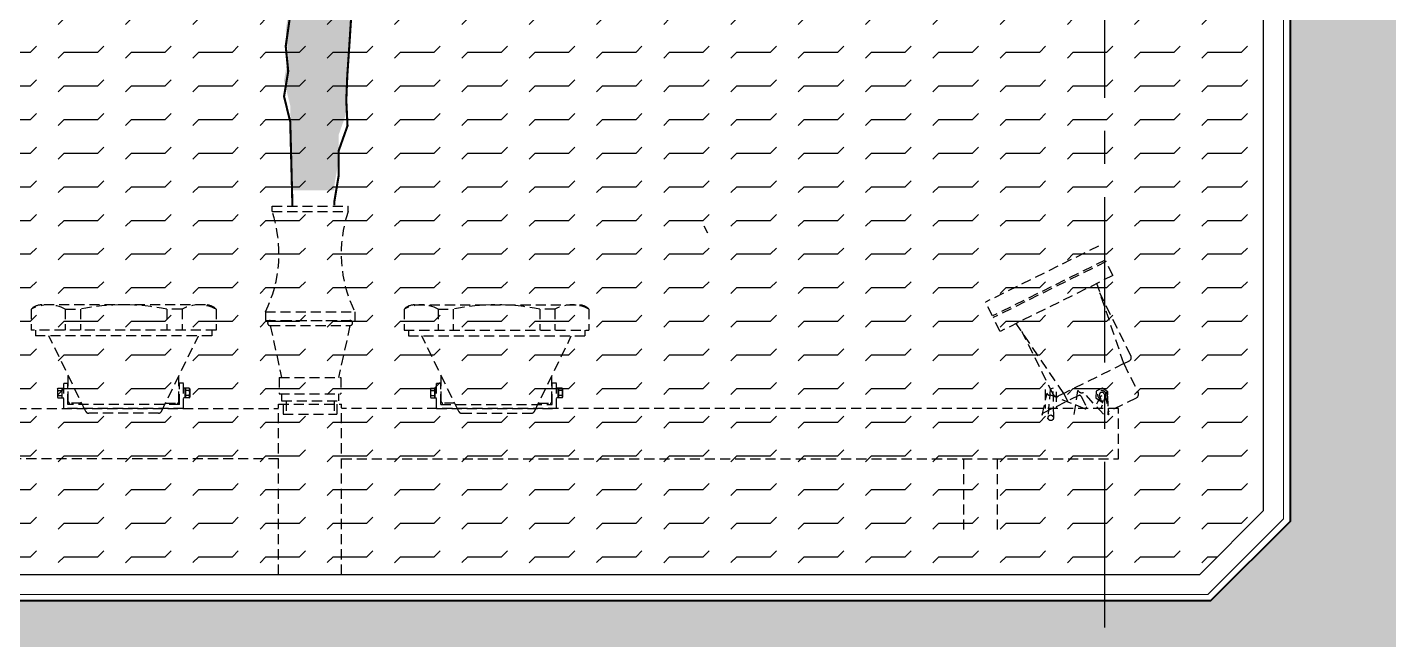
# Model space of a CAD drawing. Header units: inches. Extents: x 50027 to 54188, y -4291 to 1318.
# Drawn here: x 51648.9 to 51700.3, y -117.2 to -94.1 of the extents above; entities that cross this region are included whole.
import ezdxf

# ---------------------------------------------------------------- set-up
doc = ezdxf.new("R2010")
doc.units = ezdxf.units.IN
doc.linetypes.add('CENTER', pattern=[2, 1.25, -0.25, 0.25, -0.25])
doc.linetypes.add('HIDDEN', pattern=[9.525, 6.35, -3.175])
for name, color, linetype, lineweight in [('06--LINE-1', 9, 'Continuous', 18), ('E--CONCRETE-4', 6, 'Continuous', 40), ('E--CONCRETE-SHADE', 253, 'Continuous', 25)]:
    doc.layers.add(name, color=color, linetype=linetype, lineweight=lineweight)
doc.layers.add('ACQUA', color=7, linetype='Continuous', true_color=0x76b1f9)
for name, color, linetype in [('IMPIANTO', 155, 'Continuous'), ('PROIETTORI', 175, 'Continuous'), ('ROAD CL', 251, 'CENTER'), ('water hatch', 121, 'Continuous')]:
    doc.layers.add(name, color=color, linetype=linetype)

# ---------------------------------------------------------------- blocks, each defined once
blk = doc.blocks.new('FOUNTAIN')
at = {"layer": 'ACQUA'}
h = blk.add_hatch(color=152, dxfattribs=at)
h.set_gradient(color1=(17, 92, 212), rotation=90, one_color=1, tint=1)
h.paths.add_polyline_path([(613.01, 1197.14), (613.01, 1212.97), (607.73, 1228.79), (607.73, 1244.62), (602.45, 1260.45), (602.45, 1276.28), (597.17, 1292.1), (594.53, 1307.93), (591.89, 1323.76), (602.45, 1339.59), (599.81, 1355.42), (591.89, 1371.24), (581.33, 1387.07), (581.33, 1402.9), (576.05, 1418.73), (576.05, 1434.56), (573.4, 1450.38), (573.4, 1466.21), (568.12, 1482.04), (562.84, 1497.87), (554.92, 1513.7), (539.08, 1516.33), (528.52, 1532.16), (512.68, 1526.89), (502.12, 1511.06), (486.27, 1503.14), (475.71, 1487.32), (470.43, 1455.66), (467.79, 1439.83), (465.15, 1424), (462.51, 1408.18), (459.87, 1392.35), (459.87, 1344.86), (451.95, 1329.04), (446.67, 1313.21), (449.31, 1297.38), (462.51, 1281.55), (467.79, 1263.09), (462.51, 1231.43), (457.23, 1215.6), (451.95, 1199.78), (446.67, 1183.95), (454.59, 1168.12), (457.23, 1152.29), (462.51, 1136.46), (475.71, 1120.64), (486.27, 1104.81), (478.35, 1088.98), (467.79, 1073.15), (467.79, 1041.5), (480.99, 1025.67), (494.19, 1009.84), (491.55, 994.01), (488.91, 978.18), (488.91, 962.36), (491.55, 946.53), (494.19, 930.7), (494.19, 896.41), (491.55, 880.58), (491.55, 864.75), (494.19, 848.92), (504.76, 833.1), (504.76, 817.27), (491.55, 801.44), (491.55, 753.96), (488.91, 738.13), (480.99, 722.3), (480.99, 706.47), (486.27, 690.64), (494.19, 674.82), (510.04, 664.26), (517.96, 648.44), (517.96, 632.61), (515.32, 616.78), (515.32, 585.12), (517.96, 569.3), (517.96, 553.47), (515.32, 535), (515.32, 405.74), (512.68, 389.91), (505.82, 342.43), (507.4, 326.6), (504.76, 310.77), (508.66, 294.95), (510.04, 241.72), (536.44, 241.72), (536.44, 244.82), (539.08, 260.65), (539.08, 276.66), (539.14, 276.66), (544.7, 292.31), (543.93, 308.37), (544.56, 323.96), (545.82, 342.43), (547, 360.9), (549.64, 376.72), (549.64, 455.86), (544.36, 471.69), (539.08, 487.52), (539.08, 519.17), (544.36, 535), (552.28, 550.83), (552.28, 585.12), (547, 600.95), (547, 648.44), (560.2, 664.26), (560.2, 680.09), (557.56, 698.56), (557.56, 764.51), (552.28, 780.34), (557.56, 796.16), (562.84, 811.99), (547, 822.54), (544.36, 841.01), (544.36, 872.66), (557.56, 888.49), (557.56, 904.32), (573.4, 896.41), (578.69, 880.58), (573.4, 864.75), (581.33, 848.92), (594.53, 864.75), (599.81, 880.58), (599.81, 896.41), (591.89, 912.23), (586.61, 928.06), (591.89, 943.89), (594.53, 959.72), (597.17, 975.55), (597.17, 991.37), (583.97, 1007.2), (591.89, 1023.03), (586.61, 1038.86), (586.61, 1054.69), (594.53, 1070.51), (610.37, 1086.34), (605.09, 1102.17), (602.45, 1118), (602.45, 1133.83), (591.89, 1149.65), (591.89, 1165.48)])
h.paths.add_polyline_path([(493.99, 1088.79), (499.42, 1086.08), (499.42, 1080.67), (498.33, 1075.25), (498.33, 1057.92), (496.16, 1052.5), (490.74, 1054.67), (488.03, 1060.08), (486.41, 1065.5), (485.86, 1070.92), (485.86, 1076.33), (487.49, 1082.29), (492.49, 1089.16)], flags=16)
h.paths.add_polyline_path([(565.41, 978.48), (569.1, 972.95), (569.71, 967.42), (569.71, 961.28), (568.48, 955.75), (566.02, 949.6), (566.02, 944.07), (566.64, 938.54), (565.41, 933.01), (562.95, 927.48), (557.41, 926.86), (557.41, 954.52), (554.95, 960.05), (553.11, 966.19), (553.11, 971.72), (554.34, 977.25), (559.5, 980.7)], flags=16)
h.paths.add_polyline_path([(516.2, 771.53), (516.83, 769.65), (516.83, 767.77), (518.08, 765.88), (519.97, 763.06), (519.97, 753.96), (518.71, 752.08), (518.71, 745.81), (517.45, 743.3), (516.2, 740.79), (514.31, 738.9), (512.43, 738.9), (511.8, 740.79), (510.55, 742.67), (509.92, 745.18), (509.92, 747.06), (509.29, 748.94), (508.66, 750.83), (508.66, 760.24), (509.29, 762.12), (509.29, 765.88), (509.29, 767.77), (510.55, 769.65), (513.37, 771.53)], flags=16)
at = {"layer": 'ACQUA', "linetype": 'Continuous', "const_width": 1.32, "elevation": -1.13}
for points in [[(510.04, 231.72), (508.66, 284.95), (504.76, 300.77), (507.4, 316.6), (505.82, 332.43), (512.68, 379.91)], [(547, 350.9), (545.82, 332.43), (544.56, 313.96), (543.93, 298.37), (544.7, 282.31), (539.08, 266.48), (539.08, 250.65), (536.44, 234.82), (536.44, 232.19)]]:
    blk.add_lwpolyline(points, dxfattribs=at)
at = {"layer": 'IMPIANTO', "linetype": 'ByBlock'}
for p, q in [((497.28, 231.72, -1.13), (545.03, 231.72, -1.13)), ((497.28, 228.41, -1.13), (497.28, 231.72, -1.13)), ((545.03, 228.41, -1.13), (545.03, 231.72, -1.13)), ((497.28, 228.41, -1.13), (545.03, 228.41, -1.13)), ((493.05, 165.3, -1.13), (549.26, 165.3, -1.13)), ((493.05, 165.3, -1.13), (493.05, 159.83, -1.13)), ((549.26, 165.3, -1.13), (549.26, 159.83, -1.13)), ((493.05, 159.83, -1.13), (549.26, 159.83, -1.13)), ((496.06, 156.6, -1.13), (546.25, 156.6, -1.13)), ((496.06, 156.6, -1.13), (503.25, 123.93, -1.13)), ((503.25, 159.83, -1.13), (546.25, 159.83, -1.13)), ((546.25, 156.6, -1.13), (539.06, 123.93, -1.13)), ((501.75, 123.93, -1.13), (540.55, 123.93, -1.13)), ((501.75, 123.93, -1.13), (501.75, 113.74, -1.13)), ((540.55, 123.93, -1.13), (540.55, 113.74, -1.13)), ((501.75, 113.74, -1.13), (540.55, 113.74, -1.13)), ((503.25, 113.74, -1.13), (503.25, 109.27, -1.13)), ((539.06, 113.74, -1.13), (539.06, 109.27, -1.13)), ((501.33, 107.08, -1.13), (540.97, 107.08, -1.13)), ((501.33, 0, -1.13), (501.33, 107.08, -1.13)), ((503.25, 109.27, -1.13), (539.06, 109.27, -1.13)), ((504.24, 107.08, -1.13), (504.24, 100.82, -1.13)), ((506.07, 109.27, -1.13), (506.07, 100.82, -1.13)), ((536.24, 109.27, -1.13), (536.24, 100.82, -1.13)), ((538.07, 107.08, -1.13), (538.07, 100.82, -1.13)), ((540.97, 0, -1.13), (540.97, 107.08, -1.13)), ((504.24, 100.82, -1.13), (538.07, 100.82, -1.13))]:
    blk.add_line(p, q, dxfattribs=at)
for centre, radius, start, end in [((418.64, 201.98, -1.13), 82.96, 333.75803, 18.57636), ((623.67, 201.98, -1.13), 82.96, 161.42364, 206.24197), ((496.06, 158.22, -1.13), 1.62, 90, 270), ((546.25, 158.22, -1.13), 1.62, 270, 90)]:
    blk.add_arc(centre, radius, start, end, dxfattribs=at)
at = {"layer": 'PROIETTORI', "linetype": 'ByBlock'}
for p, q in [((771.34, 214.79, -1.13), (769.18, 219.16, -1.13)), ((1017.21, 206.6, -1.13), (946.18, 171.38, -1.13)), ((1021.54, 197.87, -1.13), (950.51, 162.66, -1.13)), ((1022.04, 196.86, -1.13), (951.01, 161.64, -1.13)), ((1026.37, 188.13, -1.13), (1022.04, 196.86, -1.13)), ((1026.37, 188.13, -1.13), (955.34, 152.92, -1.13)), ((1033.2, 132.66, -1.13), (1016.22, 183.1, -1.13)), ((950.51, 162.66, -1.13), (946.18, 171.38, -1.13)), ((1037.58, 137.78, -1.13), (1018.01, 177.24, -1.13)), ((345.69, 167.02, -1.13), (345.69, 153.8, -1.13)), ((455.35, 169.66, -1.13), (352.13, 169.66, -1.13)), ((367.09, 167.02, -1.13), (367.09, 153.8, -1.13)), ((367.09, 167.02, -1.13), (376.6, 167.02, -1.13)), ((376.6, 167.02, -1.13), (376.6, 153.8, -1.13)), ((431.05, 167.02, -1.13), (431.05, 153.8, -1.13)), ((440.56, 167.02, -1.13), (431.05, 167.02, -1.13)), ((440.56, 167.02, -1.13), (440.56, 153.8, -1.13)), ((461.96, 167.02, -1.13), (461.96, 153.8, -1.13)), ((580.35, 167.02, -1.13), (580.35, 153.8, -1.13)), ((586.95, 169.66, -1.13), (690.17, 169.66, -1.13)), ((601.75, 167.02, -1.13), (601.75, 153.8, -1.13)), ((601.75, 167.02, -1.13), (611.26, 167.02, -1.13)), ((611.26, 167.02, -1.13), (611.26, 153.8, -1.13)), ((665.71, 167.02, -1.13), (665.71, 153.8, -1.13)), ((675.22, 167.02, -1.13), (665.71, 167.02, -1.13)), ((675.22, 167.02, -1.13), (675.22, 153.8, -1.13)), ((696.62, 167.02, -1.13), (696.62, 153.8, -1.13)), ((955.34, 152.92, -1.13), (951.01, 161.64, -1.13)), ((995.36, 113.9, -1.13), (965.49, 157.95, -1.13)), ((461.96, 153.8, -1.13), (345.69, 153.8, -1.13)), ((348.33, 153.8, -1.13), (348.33, 150.1, -1.13)), ((459.32, 150.1, -1.13), (348.33, 150.1, -1.13)), ((379.99, 102.66, -1.13), (356.78, 150.1, -1.13)), ((427.66, 102.66, -1.13), (450.86, 150.1, -1.13)), ((459.32, 153.8, -1.13), (459.32, 150.1, -1.13)), ((580.35, 153.8, -1.13), (696.62, 153.8, -1.13)), ((582.99, 153.8, -1.13), (582.99, 150.1, -1.13)), ((582.99, 150.1, -1.13), (693.98, 150.1, -1.13)), ((614.65, 102.66, -1.13), (591.45, 150.1, -1.13)), ((662.32, 102.66, -1.13), (685.52, 150.1, -1.13)), ((693.98, 153.8, -1.13), (693.98, 150.1, -1.13)), ((988.63, 113.51, -1.13), (969.06, 152.98, -1.13)), ((1033.2, 132.66, -1.13), (995.36, 113.9, -1.13)), ((1033.2, 132.66, -1.13), (1036.38, 134.24, -1.13)), ((1033.2, 132.66, -1.13), (1042.17, 114.56, -1.13)), ((366.1, 104.39, -1.13), (366.1, 120.32, -1.13)), ((366.1, 120.32, -1.13), (368.75, 120.32, -1.13)), ((368.75, 107.03, -1.13), (368.75, 120.32, -1.13)), ((369.01, 108.88, -1.13), (369.01, 125.11, -1.13)), ((438.64, 108.88, -1.13), (438.64, 125.11, -1.13)), ((438.9, 107.03, -1.13), (438.9, 120.32, -1.13)), ((441.54, 120.32, -1.13), (438.9, 120.32, -1.13)), ((441.54, 104.39, -1.13), (441.54, 120.32, -1.13)), ((600.76, 104.39, -1.13), (600.76, 120.32, -1.13)), ((600.76, 120.32, -1.13), (603.41, 120.32, -1.13)), ((603.41, 107.03, -1.13), (603.41, 120.32, -1.13)), ((603.67, 108.88, -1.13), (603.67, 125.11, -1.13)), ((673.3, 108.88, -1.13), (673.3, 125.11, -1.13)), ((673.56, 107.03, -1.13), (673.56, 120.32, -1.13)), ((676.2, 120.32, -1.13), (673.56, 120.32, -1.13)), ((676.2, 104.39, -1.13), (676.2, 120.32, -1.13)), ((362.25, 116.8, -1.13), (362.49, 117.21, -1.13)), ((362.25, 116.8, -1.13), (362.25, 111.52, -1.13)), ((362.25, 111.52, -1.13), (362.49, 111.11, -1.13)), ((362.49, 117.21, -1.13), (364.84, 117.21, -1.13)), ((362.49, 115.69, -1.13), (364.84, 115.69, -1.13)), ((362.49, 112.64, -1.13), (364.84, 112.64, -1.13)), ((364.84, 117.21, -1.13), (364.84, 111.11, -1.13)), ((364.84, 116.8, -1.13), (364.92, 116.8, -1.13)), ((364.84, 111.52, -1.13), (364.92, 111.52, -1.13)), ((364.92, 116.8, -1.13), (364.92, 115.81, -1.13)), ((364.92, 115.81, -1.13), (364.92, 112.52, -1.13)), ((364.92, 112.52, -1.13), (364.92, 111.52, -1.13)), ((365.05, 111.11, -1.13), (365.05, 117.21, -1.13)), ((365.05, 117.21, -1.13), (366.1, 117.21, -1.13)), ((442.6, 117.21, -1.13), (441.54, 117.21, -1.13)), ((442.6, 111.11, -1.13), (442.6, 117.21, -1.13)), ((442.81, 116.8, -1.13), (442.72, 116.8, -1.13)), ((442.72, 116.8, -1.13), (442.72, 115.81, -1.13)), ((442.72, 115.81, -1.13), (442.72, 112.52, -1.13)), ((442.72, 112.52, -1.13), (442.72, 111.52, -1.13)), ((442.81, 111.52, -1.13), (442.72, 111.52, -1.13)), ((442.81, 117.21, -1.13), (442.81, 111.11, -1.13)), ((445.16, 117.21, -1.13), (442.81, 117.21, -1.13)), ((445.16, 115.69, -1.13), (442.81, 115.69, -1.13)), ((445.16, 112.64, -1.13), (442.81, 112.64, -1.13)), ((445.39, 116.8, -1.13), (445.16, 117.21, -1.13)), ((445.39, 111.52, -1.13), (445.16, 111.11, -1.13)), ((445.39, 116.8, -1.13), (445.39, 111.52, -1.13)), ((596.91, 116.8, -1.13), (597.15, 117.21, -1.13)), ((596.91, 116.8, -1.13), (596.91, 111.52, -1.13)), ((596.91, 111.52, -1.13), (597.15, 111.11, -1.13)), ((597.15, 117.21, -1.13), (599.5, 117.21, -1.13)), ((597.15, 115.69, -1.13), (599.5, 115.69, -1.13)), ((597.15, 112.64, -1.13), (599.5, 112.64, -1.13)), ((599.5, 117.21, -1.13), (599.5, 111.11, -1.13)), ((599.5, 116.8, -1.13), (599.58, 116.8, -1.13)), ((599.5, 111.52, -1.13), (599.58, 111.52, -1.13)), ((599.58, 116.8, -1.13), (599.58, 115.81, -1.13)), ((599.58, 115.81, -1.13), (599.58, 112.52, -1.13)), ((599.58, 112.52, -1.13), (599.58, 111.52, -1.13)), ((599.71, 111.11, -1.13), (599.71, 117.21, -1.13)), ((599.71, 117.21, -1.13), (600.76, 117.21, -1.13)), ((677.26, 117.21, -1.13), (676.2, 117.21, -1.13)), ((677.26, 111.11, -1.13), (677.26, 117.21, -1.13)), ((677.47, 116.8, -1.13), (677.38, 116.8, -1.13)), ((677.38, 116.8, -1.13), (677.38, 115.81, -1.13)), ((677.38, 115.81, -1.13), (677.38, 112.52, -1.13)), ((677.38, 112.52, -1.13), (677.38, 111.52, -1.13)), ((677.47, 111.52, -1.13), (677.38, 111.52, -1.13)), ((677.47, 117.21, -1.13), (677.47, 111.11, -1.13)), ((679.82, 117.21, -1.13), (677.47, 117.21, -1.13)), ((679.82, 115.69, -1.13), (677.47, 115.69, -1.13)), ((679.82, 112.64, -1.13), (677.47, 112.64, -1.13)), ((680.05, 116.8, -1.13), (679.82, 117.21, -1.13)), ((680.05, 111.52, -1.13), (679.82, 111.11, -1.13)), ((680.05, 116.8, -1.13), (680.05, 111.52, -1.13)), ((981.86, 100.31, -1.13), (984.91, 114.1, -1.13)), ((1004.84, 112.63, -1.13), (982.42, 101.52, -1.13)), ((983.77, 116.43, -1.13), (983.77, 104.39, -1.13)), ((985.23, 113.47, -1.13), (984.91, 114.1, -1.13)), ((1009.06, 104.11, -1.13), (986.64, 112.99, -1.13)), ((990.64, 114.97, -1.13), (990.64, 104.39, -1.13)), ((995.36, 113.9, -1.13), (992.17, 112.32, -1.13)), ((995.36, 113.9, -1.13), (997.73, 109.11, -1.13)), ((1001.96, 100.59, -1.13), (1004.33, 115.8, -1.13)), ((1006.25, 112.15, -1.13), (1009.54, 105.52, -1.13)), ((1020.37, 100.8, -1.13), (1007.87, 114.61, -1.13)), ((1015.79, 115.41, -1.13), (1015.52, 111.15, -1.13)), ((1019.62, 117.31, -1.13), (1015.79, 115.41, -1.13)), ((1023.18, 114.94, -1.13), (1019.62, 117.31, -1.13)), ((1022.91, 110.68, -1.13), (1023.18, 114.94, -1.13)), ((362.49, 111.11, -1.13), (364.84, 111.11, -1.13)), ((365.05, 111.11, -1.13), (366.1, 111.11, -1.13)), ((441.54, 104.39, -1.13), (366.1, 104.39, -1.13)), ((438.9, 107.03, -1.13), (368.75, 107.03, -1.13)), ((377.47, 107.82, -1.13), (370.07, 107.82, -1.13)), ((430.18, 107.82, -1.13), (437.58, 107.82, -1.13)), ((442.6, 111.11, -1.13), (441.54, 111.11, -1.13)), ((445.16, 111.11, -1.13), (442.81, 111.11, -1.13)), ((597.15, 111.11, -1.13), (599.5, 111.11, -1.13)), ((599.71, 111.11, -1.13), (600.76, 111.11, -1.13)), ((600.76, 104.39, -1.13), (676.2, 104.39, -1.13)), ((603.41, 107.03, -1.13), (673.56, 107.03, -1.13)), ((612.13, 107.82, -1.13), (604.73, 107.82, -1.13)), ((664.84, 107.82, -1.13), (672.24, 107.82, -1.13)), ((677.26, 111.11, -1.13), (676.2, 111.11, -1.13)), ((679.82, 111.11, -1.13), (677.47, 111.11, -1.13)), ((1015.52, 111.15, -1.13), (1019.02, 108.82, -1.13)), ((1021.95, 110.2, -1.13), (1022.91, 110.68, -1.13)), ((1040.98, 111.02, -1.13), (1023.49, 102.35, -1.13)), ((425.76, 101.48, -1.13), (381.89, 101.48, -1.13)), ((616.55, 101.48, -1.13), (660.42, 101.48, -1.13)), ((932.21, 72.68, -1.13), (932.21, 27.69, -1.13)), ((953.42, 72.68, -1.13), (953.42, 27.69, -1.13))]:
    blk.add_line(p, q, dxfattribs=at)
at = {"layer": 'PROIETTORI', "linetype": 'ByBlock', "elevation": -1.13}
blk.add_lwpolyline([(987.56, 100.53), (989.07, 99.25), (988.72, 117.3), (986.86, 116.63), (985.34, 97.91), (985.69, 99.86)], close=True, dxfattribs=at)
for points in [[(501.33, 72.68), (12.52, 72.68), (12.52, 104.39), (501.33, 104.39)], [(540.97, 72.68), (1029.79, 72.68), (1029.79, 104.39), (540.97, 104.39)]]:
    blk.add_lwpolyline(points, dxfattribs=at)
at = {"layer": 'PROIETTORI', "linetype": 'ByBlock'}
blk.add_circle((987.21, 98.58, -1.13), 1.72, dxfattribs=at)
for centre, radius, start, end in [((356.39, 146.67, -1.13), 22.98, 62.25501, 117.74499), ((352.21, 160.28, -1.13), 9.38, 89.50867, 134.09415), ((403.82, 28.11, -1.13), 141.54, 78.91119, 101.08881), ((451.26, 146.67, -1.13), 22.98, 62.25501, 117.74499), ((455.43, 160.28, -1.13), 9.38, 45.90585, 90.49133), ((591.05, 146.67, -1.13), 22.98, 62.25501, 117.74499), ((586.87, 160.28, -1.13), 9.38, 89.50867, 134.09415), ((638.48, 28.11, -1.13), 141.54, 78.91119, 101.08881), ((685.92, 146.67, -1.13), 22.98, 62.25501, 117.74499), ((690.09, 160.28, -1.13), 9.38, 45.90585, 90.49133), ((1035.21, 136.6, -1.13), 2.64, 296.37283, 26.37283), ((363.6, 116.45, -1.13), 1.35, 145.61575, 214.38425), ((367.3, 114.16, -1.13), 5.05, 162.41205, 197.58795), ((363.6, 111.88, -1.13), 1.35, 145.61575, 214.38425), ((444.04, 116.45, -1.13), 1.35, 325.61575, 34.38425), ((440.35, 114.16, -1.13), 5.05, 342.41205, 17.58795), ((444.04, 111.88, -1.13), 1.35, 325.61575, 34.38425), ((598.26, 116.45, -1.13), 1.35, 145.61575, 214.38425), ((601.96, 114.16, -1.13), 5.05, 162.41205, 197.58795), ((598.26, 111.88, -1.13), 1.35, 145.61575, 214.38425), ((678.7, 116.45, -1.13), 1.35, 325.61575, 34.38425), ((675.01, 114.16, -1.13), 5.05, 342.41205, 17.58795), ((678.7, 111.88, -1.13), 1.35, 325.61575, 34.38425), ((986.17, 113.94, -1.13), 1.06, 206.37283, 296.37283), ((991, 114.68, -1.13), 2.64, 206.37283, 296.37283), ((1006.7, 116.97, -1.13), 2.64, 206.37283, 296.37283), ((1005.31, 111.68, -1.13), 1.06, 26.37283, 116.37283), ((1019.35, 113.04, -1.13), 2.64, 325.41667, 251.28004), ((1019.35, 113.04, -1.13), 1.59, 25.93834, 205.93834), ((1039.8, 113.39, -1.13), 2.64, 296.37283, 26.37283), ((366.08, 111.14, -1.13), 0.019, 214.51595, 18.81705), ((370.07, 108.88, -1.13), 1.06, 180, 270), ((437.58, 108.88, -1.13), 1.06, 270, 0), ((441.56, 111.14, -1.13), 0.019, 161.18295, 325.48405), ((600.75, 111.14, -1.13), 0.019, 214.51595, 18.81705), ((604.73, 108.88, -1.13), 1.06, 180, 270), ((672.24, 108.88, -1.13), 1.06, 270, 0), ((676.22, 111.14, -1.13), 0.019, 161.18295, 325.48405), ((1008.59, 105.05, -1.13), 1.06, 296.37283, 26.37283), ((381.89, 103.59, -1.13), 2.11, 206.06466, 270), ((425.76, 103.59, -1.13), 2.11, 270, 333.93534), ((616.55, 103.59, -1.13), 2.11, 206.06466, 270), ((660.42, 103.59, -1.13), 2.11, 270, 333.93534), ((982.89, 100.57, -1.13), 1.06, 116.37283, 194.37033)]:
    blk.add_arc(centre, radius, start, end, dxfattribs=at)
for points, knots in [([(1017.93, 112.35, -1.13), (1018.83, 109.55, -1.13), (1020.62, 104, -1.13), (1020.31, 117.69, -1.13), (1014.85, 104.39, -1.13)], [0, 0, 0, 0, 16.740656, 33.286525, 33.286525, 33.286525, 33.286525]), ([(1020.78, 113.74, -1.13), (1021.05, 112.98, -1.13), (1021.17, 112.63, -1.13), (1021.5, 111.59, -1.13), (1021.72, 110.88, -1.13), (1022.23, 109.14, -1.13), (1022.51, 108.08, -1.13), (1022.93, 106.21, -1.13), (1023.07, 105.4, -1.13), (1023.35, 103.45, -1.13), (1023.44, 102.27, -1.13), (1023.46, 99.9, -1.13), (1023.38, 98.69, -1.13), (1023.13, 117.13, -1.13), (1023.06, 116.76, -1.13), (1018.79, 104.39, -1.13)], [0, 0, 0, 0, 2.046107, 2.046107, 6.138321, 6.138321, 11.916812, 11.916812, 16.054552, 16.054552, 21.748352, 21.748352, 27.442153, 27.442153, 29.191208, 29.191208, 29.191208, 29.191208])]:
    blk.add_open_spline(points, degree=3, knots=knots, dxfattribs=at)

msp = doc.modelspace()

# ---------------------------------------------------------------- hatches: boundary and pattern name
at = {"layer": 'E--CONCRETE-SHADE'}
h = msp.add_hatch(color=240, dxfattribs=at)
h.dxf.hatch_style = 1
h.paths.add_polyline_path([(51702.55147, -120.77439), (51702.55147, -51.77439), (51690.55147, -51.77439), (51690.55147, -68.77439), (51696.55147, -68.77439), (51696.55147, -112.77439), (51693.55147, -115.77439), (51621.55147, -115.77439), (51618.55147, -112.77439), (51618.55147, -87.77439), (51606.55147, -87.77439), (51606.55147, -104.77439), (51612.55147, -104.77439), (51612.55147, -120.77439)])
at = {"layer": 'water hatch'}
h = msp.add_hatch(dxfattribs=at)
h.set_pattern_fill('FLEX', color=150, scale=0.2)
h.set_pattern_definition([(0, (-2543.1744, 4794.4451), (0, 1.27), [1.27, -1.27]), (45, (-2541.9044, 4794.4451), (0, 1.269999998), [0.3175, -1.161051226, 0.3175, -1.796051226])])
h.paths.add_polyline_path([(51619.55147, -90.77439), (51619.55147, -112.36017), (51621.96568, -114.77439), (51693.13725, -114.77439), (51695.55147, -112.36017), (51695.55147, -90.77439)])

# ---------------------------------------------------------------- linework, layer by layer
at = {"layer": '06--LINE-1'}
msp.add_lwpolyline([(51693.44791, -115.52439), (51621.65502, -115.52439), (51618.80147, -112.67083), (51618.80147, -90.77439), (51619.55147, -90.77439), (51619.55147, -112.36017), (51621.96568, -114.77439), (51693.13725, -114.77439), (51695.55147, -112.36017), (51695.55147, -90.77439), (51696.30147, -90.77439), (51696.30147, -112.67083)], close=True, dxfattribs=at)
at = {"layer": 'E--CONCRETE-4'}
msp.add_lwpolyline([(51702.55147, -120.77439), (51702.55147, -51.77439), (51690.55147, -51.77439), (51690.55147, -68.77439), (51696.55147, -68.77439), (51696.55147, -112.77439), (51693.55147, -115.77439), (51621.55147, -115.77439), (51618.55147, -112.77439), (51618.55147, -87.77439), (51606.55147, -87.77439), (51606.55147, -104.77439), (51612.55147, -104.77439), (51612.55147, -120.77439)], close=True, dxfattribs=at)
at = {"layer": 'ROAD CL', "ltscale": 5}
msp.add_line((51689.55147, -186.77439), (51689.55147, 443.1787), dxfattribs=at)
at = {"layer": 'water hatch', "color": 250}
msp.add_lwpolyline([(51619.55147, -90.77439), (51619.55147, -112.36017), (51621.96568, -114.77439), (51693.13725, -114.77439), (51695.55147, -112.36017), (51695.55147, -90.77439)], close=True, dxfattribs=at)

# ---------------------------------------------------------------- block references
at = {"linetype": 'HIDDEN', "xscale": 0.0600000000000015, "yscale": 0.0600000000000015, "zscale": 0.0600000000000015}
msp.add_blockref('FOUNTAIN', (51628.28228, -114.77439, 0.0677), dxfattribs=at)

doc.saveas('drawing.dxf')
